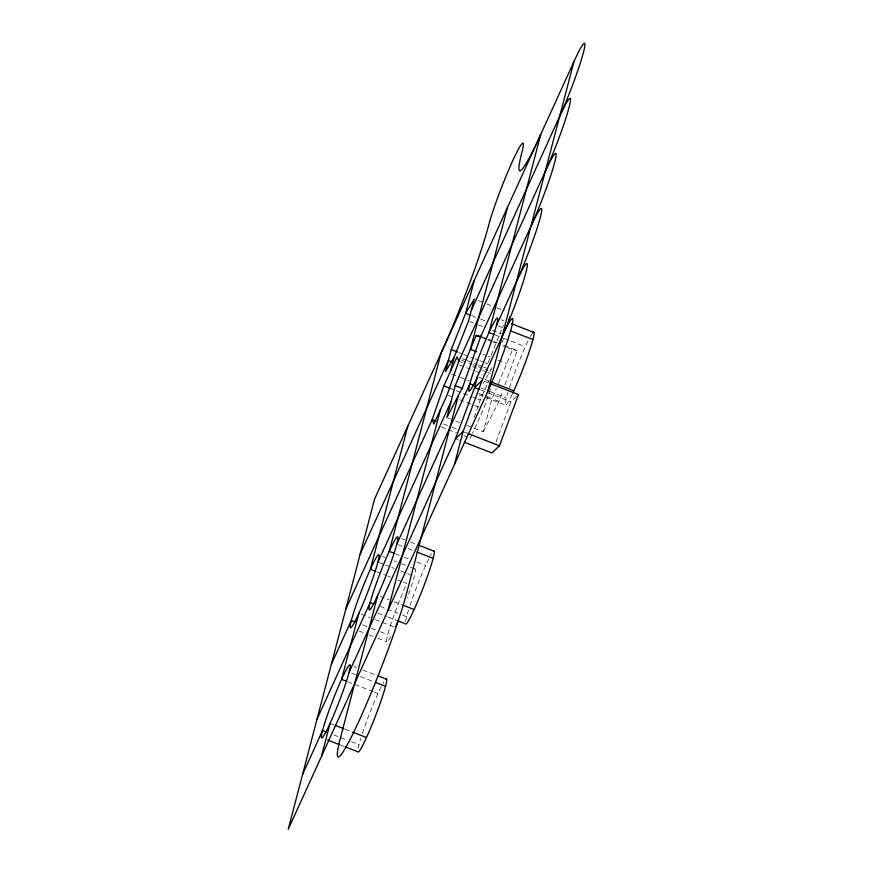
<?xml version="1.0" encoding="UTF-8"?>
<svg xmlns="http://www.w3.org/2000/svg" width="873" height="873" viewBox="0 0 873 873"><rect width="100%" height="100%" fill="white"/><g stroke="black" fill="none" stroke-linecap="round" stroke-linejoin="round"><path stroke-width="0.65" stroke-dasharray="4.37 3.27" d="M466.957 425.446L483.271 431.775L491.641 399.79L496.344 388.507M474.214 417.469L480.237 400.02L489.109 380.573M490.462 389.042L483.566 408.979L472.489 433.292M483.271 431.775L499.061 401.351L502.684 391.191M504.954 384.84L517.187 350.542L502.117 344.693M496.093 441.694L510.967 401.744L516.62 396.375M488.16 362.47L503.383 325.247M492.034 367.729L483.227 383.542M501.953 342.707L504.441 336.454M498.439 383.498L512.604 349.582L517.187 350.542M471.933 434.514L470.274 438.159L463.989 435.725M478.044 300.508L481.809 301.971M486.828 303.924L491.859 305.877M496.879 307.82L504.408 310.744M501.353 319.769L503.863 320.74M471.922 315.742L479.452 318.667M480.707 319.158L485.726 321.111M498.287 325.978L502.051 327.44M469.772 321.559L473.548 323.021M478.568 324.963L484.842 327.408M492.372 330.332L501.167 333.737M495.22 335.003L502.761 337.927M504.016 338.408L525.36 346.701M482.027 336.902L487.058 338.844M488.313 339.335L492.077 340.797M493.332 341.288L497.097 342.751M482.463 337.884L486.228 339.346M487.483 339.837L492.514 341.779M493.769 342.271L496.279 343.242M502.553 345.686L506.318 347.148M507.573 347.629L512.604 349.582M482.955 354.198L486.719 355.66M487.974 356.151L490.484 357.122M498.014 360.047L506.809 363.463M458.783 352.506L462.548 353.969M463.803 354.46L473.853 358.356M475.108 358.847L478.873 360.309M480.128 360.789L483.893 362.251M485.148 362.742L487.658 363.714M462.144 358.661L465.92 360.123M467.175 360.614L477.215 364.51M478.469 365.001L482.234 366.464M483.489 366.944L491.03 369.868M461.664 360.265L471.704 364.161M472.959 364.652L476.723 366.114M477.989 366.605L488.029 370.501M460.049 361.684L462.559 362.655M472.599 366.551L481.394 369.966M482.649 370.458L486.414 371.92M487.669 372.4L490.179 373.382M459.667 364.979L474.737 370.829M475.992 371.32L483.522 374.233M478.688 377.081L483.707 379.035M484.962 379.526L488.738 380.988M484.602 381.425L488.367 382.887M451.767 374.037L459.307 376.961M460.562 377.452L469.347 380.857M481.198 388.136L488.727 391.06M489.982 391.551L506.307 397.892M480.837 390.045L510.967 401.744M478.971 393.548L486.512 396.473M487.767 396.964L499.061 401.351M478.841 394.749L505.205 404.985M450.108 388.321L455.128 390.275M456.383 390.766L471.453 396.615M472.708 397.095L476.472 398.557M477.727 399.048L480.237 400.02M448.416 395.338L454.691 397.772M459.711 399.725L473.526 405.083M474.781 405.574L481.056 408.007M448.122 418.134L450.632 419.105M455.651 421.059L459.416 422.521M443.495 423.929L451.035 426.853M452.29 427.344L457.31 429.287M464.294 432.124L467.35 433.194M441.389 426.952L456.459 432.801M456.754 439.283L459.274 440.254M401.635 538.576L405.399 540.038M410.419 541.991L416.694 544.425M398.023 544.708L403.042 546.651M408.073 548.604L413.093 550.547M395.502 553.809L399.277 555.272M404.297 557.225L409.317 559.167M416.847 562.092L425.642 565.508M382.778 556.472L385.299 557.443M394.083 560.859L396.593 561.83M401.613 563.783L405.388 565.246M410.408 567.199L415.428 569.141M379.177 562.594L384.196 564.547M385.451 565.038L390.471 566.981M391.726 567.472L394.247 568.443M400.521 570.887L414.326 576.245M376.656 571.706L386.706 575.602M387.961 576.093L390.471 577.064M398.001 579.988L401.766 581.451M403.02 581.942L406.796 583.404A39.187 3.186 -68.8 0 0 388.605 631.474A39.187 3.186 -68.8 0 0 392.032 634.235M380.224 596.379L389.02 599.795M394.039 601.748L401.569 604.673M380.224 606.462L397.793 613.283M402.824 615.236L406.589 616.698M377.867 613.075L386.652 616.491M387.918 616.971L396.702 620.387M361.378 614.276L370.163 617.691M375.194 619.634L394.018 626.945M362.633 624.85L370.163 627.774M371.418 628.254L378.947 631.179M380.202 631.67L387.743 634.595M359.021 630.972L364.041 632.925M369.061 634.867L372.836 636.33M377.856 638.283L386.641 641.699M354.001 666.557L356.511 667.529M362.786 669.973L376.601 675.331M351.644 673.17L355.42 674.633M360.44 676.586L374.244 681.944M347.88 681.791L372.989 691.536M374.244 692.027L378.009 693.489M331.336 723.87L333.846 724.852M345.151 729.239L351.426 731.672M333.846 734.935L346.406 739.802M351.426 741.755L358.956 744.68M340.284 744.953L344.049 746.415M512.156 394.356A39.187 3.186 -68.8 0 1 507.868 392.424M509.33 387.83A39.187 3.186 -68.8 0 1 528.1 340.896M530.271 336.727A39.187 3.186 -68.8 0 1 533.076 332.515M358.094 748.423A39.187 3.186 -68.8 0 1 360.898 737.991M362.371 733.44A39.187 3.186 -68.8 0 1 381.25 686.691M382.92 683.526A39.187 3.186 -68.8 0 1 383.891 681.846M405.552 621.401A39.187 3.186 -68.8 0 1 408.531 610.009M410.004 605.458A39.187 3.186 -68.8 0 1 428.883 558.709M430.553 555.544A39.187 3.186 -68.8 0 1 431.513 553.875M414.511 569.218A39.187 3.186 -68.8 0 1 407.233 598.016"/><path stroke-width="1.31" d="M321.45 756.411L330.081 723.39A39.187 3.186 -68.8 0 0 350.237 665.095A39.187 3.186 -68.8 0 0 327.2 715.631A39.187 3.186 -68.8 0 0 330.081 723.39M358.868 613.304A39.187 3.186 -68.8 0 1 355.988 605.546A39.187 3.186 -68.8 0 1 379.013 555.01A39.187 3.186 -68.8 0 1 358.868 613.304L341.594 679.358L346.625 681.3M407.8 426.155L370.381 569.272L375.401 571.215M377.714 595.408A39.187 3.186 -68.8 0 1 374.833 587.649A39.187 3.186 -68.8 0 1 397.87 537.113A39.187 3.186 -68.8 0 1 377.714 595.408L340.295 738.514A97.972 7.966 -68.8 0 0 359.141 720.629A97.972 7.966 -68.8 0 0 406.774 592.647L458.292 395.622M451.254 349.582L445.492 371.603L454.124 357.341L468.517 321.068L474.279 299.046L465.636 313.309L451.254 349.582L457.528 352.015M387.928 610.543L440.505 409.437M450.479 371.298L454.124 357.341M474.279 280.288L465.636 313.309L470.667 315.262M480.772 336.411L476.189 335.45L455.226 385.648L446.867 417.643L462.657 387.208L480.772 336.411L530.817 226.598A48.986 3.983 -68.8 0 0 554.639 162.607A48.986 3.983 -68.8 0 0 545.21 171.555L458.794 361.193L447.162 394.847L433.859 424.027L432.2 419.542L443.833 385.888L457.125 356.719L458.794 361.193M507.519 207.348L470.394 349.32L476.669 351.764M454.407 464.665L463.039 431.644L482.092 380.442L502.04 336.683A48.986 3.983 -68.8 0 0 525.852 272.692A48.986 3.983 -68.8 0 0 516.434 281.641L496.486 325.4M477.433 376.601A39.187 3.186 -68.8 0 1 474.552 368.843A39.187 3.186 -68.8 0 1 497.577 318.307A39.187 3.186 -68.8 0 1 477.433 376.601L474.552 387.601L455.499 438.792L349.135 672.199M573.998 61.47L374.561 499.094L288.21 829.35L487.647 391.726L573.998 61.47A48.986 3.983 -68.8 0 1 583.415 52.522A48.986 3.983 -68.8 0 1 559.604 116.513L471.398 310.057M508.13 322.966L509.734 316.855M464.294 442.207L491.914 452.934L499.454 445.776L518.507 394.585L490.888 383.858M360.167 554.137L448.373 360.593L452.138 362.055M345.773 609.179L432.2 419.542L435.965 421.004M331.38 664.222L351.328 620.463L355.093 621.925M377.922 562.114L451.046 401.645M316.997 719.265L370.174 602.566L373.939 604.029M396.768 544.217L469.892 383.749L473.657 385.211M302.604 774.307L322.541 730.548L326.316 732.01M482.092 380.442L474.552 387.601L479.583 389.554M455.499 438.792L463.039 431.644M511.392 323.665L533.992 332.438M510.301 330.769L532.901 339.542M493.965 334.512L488.945 332.558L540.758 134.409A97.972 7.966 -68.8 0 1 521.901 152.306A48.986 3.983 -68.8 0 0 512.484 161.254A48.986 3.983 -68.8 0 0 488.673 225.245A97.972 7.966 -68.8 0 1 441.04 353.216L389.227 551.376L394.247 553.318M476.189 335.45L481.209 337.393M491.248 381.959L513.848 390.733M455.226 385.648L462.766 388.572M443.833 385.888L450.108 388.321M468.059 433.586L499.454 445.776M419.204 545.407L434.274 551.245M416.858 552.009L433.183 558.349M402.824 605.153L414.129 609.54M397.957 620.878L405.487 623.802A39.187 3.186 -68.8 0 0 423.405 587.234A39.187 3.186 -68.8 0 0 433.357 551.321M377.856 675.822L386.641 679.227M375.499 682.435L385.55 686.331M335.112 725.332L343.897 728.748M352.681 732.163L366.496 737.521M327.724 740.086L339.03 744.473M345.304 746.906L357.865 751.784A39.187 3.186 -68.8 0 0 375.783 715.216A39.187 3.186 -68.8 0 0 385.724 679.303M502.04 336.683A48.986 3.983 -68.8 0 1 511.458 327.735A48.986 3.983 -68.8 0 1 487.647 391.726M559.604 116.513A48.986 3.983 -68.8 0 1 569.021 107.565A48.986 3.983 -68.8 0 1 545.21 171.555M530.817 226.598A48.986 3.983 -68.8 0 1 540.245 217.65A48.986 3.983 -68.8 0 1 516.434 281.641M533.076 332.515A39.187 3.186 -68.8 0 1 529.224 351.579A39.187 3.186 -68.8 0 1 512.713 393.188M398.383 620.387A39.187 3.186 -68.8 0 1 395.775 626.334"/></g></svg>
